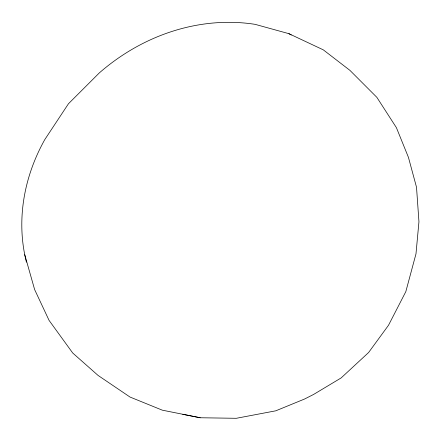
<?xml version="1.0" encoding="UTF-8"?>
<svg xmlns="http://www.w3.org/2000/svg" width="441" height="441" viewBox="0 0 441 441"><rect width="100%" height="100%" fill="white"/><g stroke="black" fill="none" stroke-linecap="round" stroke-linejoin="round"><path stroke-width="0.66" d="M182.778 414.292L200.208 417.759L236.321 418.294L275.785 410.814L304.599 399.011L313.612 394.436L341.163 377.915L368.615 352.502L388.504 325.271L405.814 291.666L415.984 253.873L418.95 221.762L416.519 187.243L408.443 157.376L396.409 127.669L376.851 97.329L349.9 70.34L323.303 49.855L288.905 33.676L255.124 24.349A195.771 173.743 -51.8 0 0 99.291 72.936L68.454 103.762L44.806 139.554A195.925 169.548 -26.2 0 0 26.416 262.147M200.208 417.759L162.305 410.169L130.001 397.038L98.056 375.412L72.726 353.021L49.067 320.381L34.63 289.566L24.74 254.705M288.905 33.676L291.258 35.01"/></g></svg>
